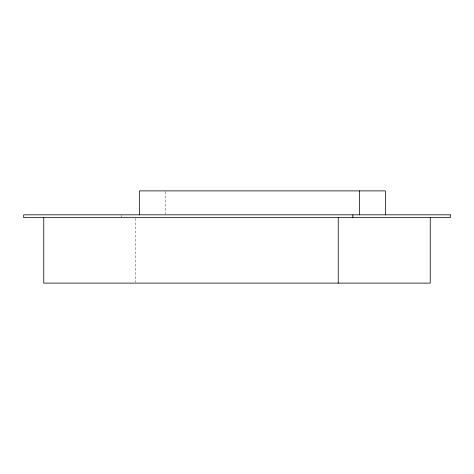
<?xml version="1.0" encoding="UTF-8"?>
<svg xmlns="http://www.w3.org/2000/svg" width="474" height="474" viewBox="0 0 474 474"><rect width="100%" height="100%" fill="white"/><g stroke="black" fill="none" stroke-linecap="round" stroke-linejoin="round"><path stroke-width="0.36" stroke-dasharray="2.37 1.78" d="M165.361 191.609L165.361 214.094M135.765 218.372L135.765 282.38M121.16 215.528L121.16 216.932"/><path stroke-width="0.71" d="M430.25 217.637L430.25 283.114L43.75 283.114L43.75 217.637M385.415 214.823L385.415 190.886L139.439 190.886L139.439 214.823M359.493 190.886L359.493 214.823M352.84 214.823L352.84 217.637M338.24 217.637L338.24 283.114M450.3 214.823L23.7 214.823L23.7 217.637L450.3 217.637L450.3 214.823"/></g></svg>
